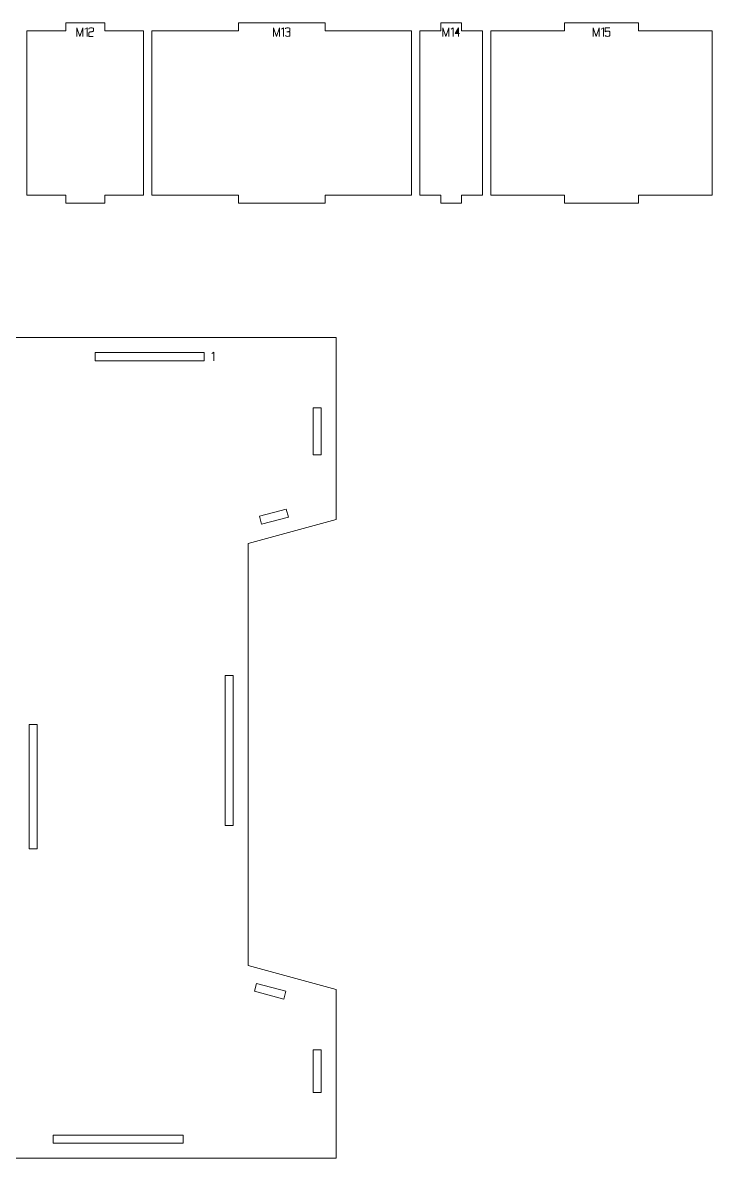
# Model space of a CAD drawing. Header units: centimetres. Extents: x -249 to 275, y -506 to 461.
# Drawn here: x -145.7 to -120.48, y -505.91 to -464.39 of the extents above; entities that cross this region are included whole.
import ezdxf

# ---------------------------------------------------------------- set-up
doc = ezdxf.new("R2010")
doc.units = ezdxf.units.CM
doc.header["$MEASUREMENT"] = 0
doc.layers.add('Capa 1', color=7, linetype='Continuous')

msp = doc.modelspace()

# ---------------------------------------------------------------- hatches: boundary and pattern name
at = {"layer": 'Capa 1', "true_color": 0x3e4095}
h = msp.add_hatch(color=175, dxfattribs=at)
edge = h.paths.add_edge_path()
edge.add_spline(control_points=[(-143.7174, -464.89456), (-143.7174, -464.89456), (-143.7174, -464.57812), (-143.7174, -464.57812), (-143.7174, -464.57812), (-143.60825, -464.89456), (-143.60825, -464.89456), (-143.60825, -464.89456), (-143.49956, -464.57812), (-143.49956, -464.57812), (-143.49956, -464.57812), (-143.49956, -464.89456), (-143.49956, -464.89456), (-143.49956, -464.89456), (-143.49956, -464.57812), (-143.49956, -464.57812), (-143.49956, -464.57812), (-143.60825, -464.89456), (-143.60825, -464.89456), (-143.60825, -464.89456), (-143.7174, -464.57812), (-143.7174, -464.57812), (-143.7174, -464.57812), (-143.7174, -464.89456), (-143.7174, -464.89456)], knot_values=[0, 0, 0, 0, 0.125, 0.125, 0.125, 0.25, 0.25, 0.25, 0.375, 0.375, 0.375, 0.5, 0.5, 0.5, 0.625, 0.625, 0.625, 0.75, 0.75, 0.75, 0.875, 0.875, 0.875, 1, 1, 1, 1], degree=3, periodic=1)
h = msp.add_hatch(color=175, dxfattribs=at)
edge = h.paths.add_edge_path()
edge.add_spline(control_points=[(-143.34776, -464.57766), (-143.34776, -464.57766), (-143.42389, -464.6304), (-143.42389, -464.6304), (-143.42389, -464.6304), (-143.34776, -464.57766), (-143.34776, -464.57766), (-143.34776, -464.57766), (-143.34776, -464.89456), (-143.34776, -464.89456), (-143.34776, -464.89456), (-143.34776, -464.57766), (-143.34776, -464.57766)], knot_values=[0, 0, 0, 0, 0.25, 0.25, 0.25, 0.5, 0.5, 0.5, 0.75, 0.75, 0.75, 1, 1, 1, 1], degree=3, periodic=1)
h = msp.add_hatch(color=175, dxfattribs=at)
edge = h.paths.add_edge_path()
edge.add_spline(control_points=[(-143.27759, -464.89456), (-143.27759, -464.89456), (-143.27759, -464.76202), (-143.27759, -464.76202), (-143.27667, -464.7501), (-143.26582, -464.74093), (-143.24503, -464.73451), (-143.23647, -464.73389), (-143.22829, -464.7329), (-143.22049, -464.73152), (-143.2127, -464.73015), (-143.20482, -464.7287), (-143.19687, -464.72717), (-143.1822, -464.72472), (-143.17096, -464.72273), (-143.16317, -464.72121), (-143.15537, -464.71968), (-143.1478, -464.71769), (-143.14046, -464.71524), (-143.12151, -464.70821), (-143.11203, -464.69919), (-143.11203, -464.68819), (-143.11203, -464.68819), (-143.11203, -464.61343), (-143.11203, -464.61343), (-143.11203, -464.60365), (-143.1199, -464.59532), (-143.13565, -464.58844), (-143.15139, -464.58156), (-143.17104, -464.57812), (-143.19458, -464.57812), (-143.21812, -464.57812), (-143.23777, -464.58156), (-143.25351, -464.58844), (-143.26926, -464.59532), (-143.27713, -464.60365), (-143.27713, -464.61343), (-143.27713, -464.61343), (-143.27713, -464.6359), (-143.27713, -464.6359), (-143.27713, -464.6359), (-143.27713, -464.61343), (-143.27713, -464.61343), (-143.27713, -464.60365), (-143.26926, -464.59532), (-143.25351, -464.58844), (-143.23777, -464.58156), (-143.21812, -464.57812), (-143.19458, -464.57812), (-143.17104, -464.57812), (-143.15139, -464.58156), (-143.13565, -464.58844), (-143.1199, -464.59532), (-143.11203, -464.60365), (-143.11203, -464.61343), (-143.11203, -464.61343), (-143.11203, -464.68819), (-143.11203, -464.68819), (-143.11203, -464.69919), (-143.12151, -464.70821), (-143.14046, -464.71524), (-143.1478, -464.71769), (-143.15537, -464.71968), (-143.16317, -464.72121), (-143.17096, -464.72273), (-143.1822, -464.72472), (-143.19687, -464.72717), (-143.20482, -464.7287), (-143.2127, -464.73015), (-143.22049, -464.73152), (-143.22829, -464.7329), (-143.23647, -464.73389), (-143.24503, -464.73451), (-143.26582, -464.74093), (-143.27667, -464.7501), (-143.27759, -464.76202), (-143.27759, -464.76202), (-143.27759, -464.89456), (-143.27759, -464.89456), (-143.27759, -464.89456), (-143.12074, -464.89456), (-143.12074, -464.89456), (-143.12074, -464.89456), (-143.27759, -464.89456), (-143.27759, -464.89456)], knot_values=[0, 0, 0, 0, 0.03571429, 0.03571429, 0.03571429, 0.07142857, 0.07142857, 0.07142857, 0.10714286, 0.10714286, 0.10714286, 0.14285714, 0.14285714, 0.14285714, 0.17857143, 0.17857143, 0.17857143, 0.21428571, 0.21428571, 0.21428571, 0.25, 0.25, 0.25, 0.28571429, 0.28571429, 0.28571429, 0.32142857, 0.32142857, 0.32142857, 0.35714286, 0.35714286, 0.35714286, 0.39285714, 0.39285714, 0.39285714, 0.42857143, 0.42857143, 0.42857143, 0.46428571, 0.46428571, 0.46428571, 0.5, 0.5, 0.5, 0.53571429, 0.53571429, 0.53571429, 0.57142857, 0.57142857, 0.57142857, 0.60714286, 0.60714286, 0.60714286, 0.64285714, 0.64285714, 0.64285714, 0.67857143, 0.67857143, 0.67857143, 0.71428571, 0.71428571, 0.71428571, 0.75, 0.75, 0.75, 0.78571429, 0.78571429, 0.78571429, 0.82142857, 0.82142857, 0.82142857, 0.85714286, 0.85714286, 0.85714286, 0.89285714, 0.89285714, 0.89285714, 0.92857143, 0.92857143, 0.92857143, 0.96428571, 0.96428571, 0.96428571, 1, 1, 1, 1], degree=3, periodic=1)
h = msp.add_hatch(color=175, dxfattribs=at)
edge = h.paths.add_edge_path()
edge.add_spline(control_points=[(-136.53144, -464.89456), (-136.53144, -464.89456), (-136.53144, -464.57812), (-136.53144, -464.57812), (-136.53144, -464.57812), (-136.42229, -464.89456), (-136.42229, -464.89456), (-136.42229, -464.89456), (-136.3136, -464.57812), (-136.3136, -464.57812), (-136.3136, -464.57812), (-136.3136, -464.89456), (-136.3136, -464.89456), (-136.3136, -464.89456), (-136.3136, -464.57812), (-136.3136, -464.57812), (-136.3136, -464.57812), (-136.42229, -464.89456), (-136.42229, -464.89456), (-136.42229, -464.89456), (-136.53144, -464.57812), (-136.53144, -464.57812), (-136.53144, -464.57812), (-136.53144, -464.89456), (-136.53144, -464.89456)], knot_values=[0, 0, 0, 0, 0.125, 0.125, 0.125, 0.25, 0.25, 0.25, 0.375, 0.375, 0.375, 0.5, 0.5, 0.5, 0.625, 0.625, 0.625, 0.75, 0.75, 0.75, 0.875, 0.875, 0.875, 1, 1, 1, 1], degree=3, periodic=1)
h = msp.add_hatch(color=175, dxfattribs=at)
edge = h.paths.add_edge_path()
edge.add_spline(control_points=[(-136.1618, -464.57766), (-136.1618, -464.57766), (-136.23793, -464.6304), (-136.23793, -464.6304), (-136.23793, -464.6304), (-136.1618, -464.57766), (-136.1618, -464.57766), (-136.1618, -464.57766), (-136.1618, -464.89456), (-136.1618, -464.89456), (-136.1618, -464.89456), (-136.1618, -464.57766), (-136.1618, -464.57766)], knot_values=[0, 0, 0, 0, 0.25, 0.25, 0.25, 0.5, 0.5, 0.5, 0.75, 0.75, 0.75, 1, 1, 1, 1], degree=3, periodic=1)
h = msp.add_hatch(color=175, dxfattribs=at)
edge = h.paths.add_edge_path()
edge.add_spline(control_points=[(-136.00862, -464.89456), (-136.03216, -464.89456), (-136.05181, -464.89112), (-136.06755, -464.88424), (-136.0833, -464.87736), (-136.09117, -464.86903), (-136.09117, -464.85925), (-136.09117, -464.86903), (-136.0833, -464.87736), (-136.06755, -464.88424), (-136.05181, -464.89112), (-136.03216, -464.89456), (-136.00862, -464.89456), (-135.98508, -464.89456), (-135.96543, -464.89112), (-135.94969, -464.88424), (-135.93394, -464.87736), (-135.92607, -464.86903), (-135.92607, -464.85925), (-135.92607, -464.85925), (-135.92607, -464.75606), (-135.92607, -464.75606), (-135.92607, -464.7478), (-135.93173, -464.74062), (-135.94304, -464.73451), (-135.95435, -464.72839), (-135.98752, -464.72426), (-136.04256, -464.72212), (-135.98783, -464.71876), (-135.95496, -464.71478), (-135.94396, -464.7102), (-135.93295, -464.70561), (-135.92699, -464.69812), (-135.92607, -464.68773), (-135.92607, -464.68773), (-135.92607, -464.61343), (-135.92607, -464.61343), (-135.92607, -464.60365), (-135.93394, -464.59532), (-135.94969, -464.58844), (-135.96543, -464.58156), (-135.98508, -464.57812), (-136.00862, -464.57812), (-136.03216, -464.57812), (-136.05181, -464.58156), (-136.06755, -464.58844), (-136.0833, -464.59532), (-136.09117, -464.60365), (-136.09117, -464.61343), (-136.09117, -464.60365), (-136.0833, -464.59532), (-136.06755, -464.58844), (-136.05181, -464.58156), (-136.03216, -464.57812), (-136.00862, -464.57812), (-135.98508, -464.57812), (-135.96543, -464.58156), (-135.94969, -464.58844), (-135.93394, -464.59532), (-135.92607, -464.60365), (-135.92607, -464.61343), (-135.92607, -464.61343), (-135.92607, -464.68773), (-135.92607, -464.68773), (-135.92699, -464.69812), (-135.93295, -464.70561), (-135.94396, -464.7102), (-135.95496, -464.71478), (-135.98783, -464.71876), (-136.04256, -464.72212), (-135.98752, -464.72426), (-135.95435, -464.72839), (-135.94304, -464.73451), (-135.93173, -464.74062), (-135.92607, -464.7478), (-135.92607, -464.75606), (-135.92607, -464.75606), (-135.92607, -464.85925), (-135.92607, -464.85925), (-135.92607, -464.86903), (-135.93394, -464.87736), (-135.94969, -464.88424), (-135.96543, -464.89112), (-135.98508, -464.89456), (-136.00862, -464.89456)], knot_values=[0, 0, 0, 0, 0.03571429, 0.03571429, 0.03571429, 0.07142857, 0.07142857, 0.07142857, 0.10714286, 0.10714286, 0.10714286, 0.14285714, 0.14285714, 0.14285714, 0.17857143, 0.17857143, 0.17857143, 0.21428571, 0.21428571, 0.21428571, 0.25, 0.25, 0.25, 0.28571429, 0.28571429, 0.28571429, 0.32142857, 0.32142857, 0.32142857, 0.35714286, 0.35714286, 0.35714286, 0.39285714, 0.39285714, 0.39285714, 0.42857143, 0.42857143, 0.42857143, 0.46428571, 0.46428571, 0.46428571, 0.5, 0.5, 0.5, 0.53571429, 0.53571429, 0.53571429, 0.57142857, 0.57142857, 0.57142857, 0.60714286, 0.60714286, 0.60714286, 0.64285714, 0.64285714, 0.64285714, 0.67857143, 0.67857143, 0.67857143, 0.71428571, 0.71428571, 0.71428571, 0.75, 0.75, 0.75, 0.78571429, 0.78571429, 0.78571429, 0.82142857, 0.82142857, 0.82142857, 0.85714286, 0.85714286, 0.85714286, 0.89285714, 0.89285714, 0.89285714, 0.92857143, 0.92857143, 0.92857143, 0.96428571, 0.96428571, 0.96428571, 1, 1, 1, 1], degree=3, periodic=1)
h = msp.add_hatch(color=175, dxfattribs=at)
edge = h.paths.add_edge_path()
edge.add_spline(control_points=[(-130.33085, -464.89456), (-130.33085, -464.89456), (-130.33085, -464.57812), (-130.33085, -464.57812), (-130.33085, -464.57812), (-130.2217, -464.89456), (-130.2217, -464.89456), (-130.2217, -464.89456), (-130.11301, -464.57812), (-130.11301, -464.57812), (-130.11301, -464.57812), (-130.11301, -464.89456), (-130.11301, -464.89456), (-130.11301, -464.89456), (-130.11301, -464.57812), (-130.11301, -464.57812), (-130.11301, -464.57812), (-130.2217, -464.89456), (-130.2217, -464.89456), (-130.2217, -464.89456), (-130.33085, -464.57812), (-130.33085, -464.57812), (-130.33085, -464.57812), (-130.33085, -464.89456), (-130.33085, -464.89456)], knot_values=[0, 0, 0, 0, 0.125, 0.125, 0.125, 0.25, 0.25, 0.25, 0.375, 0.375, 0.375, 0.5, 0.5, 0.5, 0.625, 0.625, 0.625, 0.75, 0.75, 0.75, 0.875, 0.875, 0.875, 1, 1, 1, 1], degree=3, periodic=1)
h = msp.add_hatch(color=175, dxfattribs=at)
edge = h.paths.add_edge_path()
edge.add_spline(control_points=[(-129.96121, -464.57766), (-129.96121, -464.57766), (-130.03734, -464.6304), (-130.03734, -464.6304), (-130.03734, -464.6304), (-129.96121, -464.57766), (-129.96121, -464.57766), (-129.96121, -464.57766), (-129.96121, -464.89456), (-129.96121, -464.89456), (-129.96121, -464.89456), (-129.96121, -464.57766), (-129.96121, -464.57766)], knot_values=[0, 0, 0, 0, 0.25, 0.25, 0.25, 0.5, 0.5, 0.5, 0.75, 0.75, 0.75, 1, 1, 1, 1], degree=3, periodic=1)
h = msp.add_hatch(color=175, dxfattribs=at)
edge = h.paths.add_edge_path()
edge.add_spline(control_points=[(-129.76079, -464.79), (-129.76079, -464.79), (-129.76079, -464.57766), (-129.76079, -464.57766), (-129.76079, -464.57766), (-129.89058, -464.79), (-129.89058, -464.79), (-129.89058, -464.79), (-129.76079, -464.79), (-129.76079, -464.79)], knot_values=[0, 0, 0, 0, 0.33333333, 0.33333333, 0.33333333, 0.66666667, 0.66666667, 0.66666667, 1, 1, 1, 1], degree=3, periodic=1)
h = msp.add_hatch(color=175, dxfattribs=at)
edge = h.paths.add_edge_path()
edge.add_spline(control_points=[(-129.76079, -464.79), (-129.76079, -464.79), (-129.76079, -464.89456), (-129.76079, -464.89456), (-129.76079, -464.89456), (-129.76079, -464.79), (-129.76079, -464.79), (-129.76079, -464.79), (-129.89058, -464.79), (-129.89058, -464.79), (-129.89058, -464.79), (-129.76079, -464.57766), (-129.76079, -464.57766), (-129.76079, -464.57766), (-129.76079, -464.79), (-129.76079, -464.79), (-129.76079, -464.79), (-129.73098, -464.79), (-129.73098, -464.79), (-129.73098, -464.79), (-129.76079, -464.79), (-129.76079, -464.79)], knot_values=[0, 0, 0, 0, 0.14285714, 0.14285714, 0.14285714, 0.28571429, 0.28571429, 0.28571429, 0.42857143, 0.42857143, 0.42857143, 0.57142857, 0.57142857, 0.57142857, 0.71428571, 0.71428571, 0.71428571, 0.85714286, 0.85714286, 0.85714286, 1, 1, 1, 1], degree=3, periodic=1)
h = msp.add_hatch(color=175, dxfattribs=at)
edge = h.paths.add_edge_path()
edge.add_spline(control_points=[(-124.83531, -464.89456), (-124.83531, -464.89456), (-124.83531, -464.57812), (-124.83531, -464.57812), (-124.83531, -464.57812), (-124.72616, -464.89456), (-124.72616, -464.89456), (-124.72616, -464.89456), (-124.61747, -464.57812), (-124.61747, -464.57812), (-124.61747, -464.57812), (-124.61747, -464.89456), (-124.61747, -464.89456), (-124.61747, -464.89456), (-124.61747, -464.57812), (-124.61747, -464.57812), (-124.61747, -464.57812), (-124.72616, -464.89456), (-124.72616, -464.89456), (-124.72616, -464.89456), (-124.83531, -464.57812), (-124.83531, -464.57812), (-124.83531, -464.57812), (-124.83531, -464.89456), (-124.83531, -464.89456)], knot_values=[0, 0, 0, 0, 0.125, 0.125, 0.125, 0.25, 0.25, 0.25, 0.375, 0.375, 0.375, 0.5, 0.5, 0.5, 0.625, 0.625, 0.625, 0.75, 0.75, 0.75, 0.875, 0.875, 0.875, 1, 1, 1, 1], degree=3, periodic=1)
h = msp.add_hatch(color=175, dxfattribs=at)
edge = h.paths.add_edge_path()
edge.add_spline(control_points=[(-124.46567, -464.57766), (-124.46567, -464.57766), (-124.5418, -464.6304), (-124.5418, -464.6304), (-124.5418, -464.6304), (-124.46567, -464.57766), (-124.46567, -464.57766), (-124.46567, -464.57766), (-124.46567, -464.89456), (-124.46567, -464.89456), (-124.46567, -464.89456), (-124.46567, -464.57766), (-124.46567, -464.57766)], knot_values=[0, 0, 0, 0, 0.25, 0.25, 0.25, 0.5, 0.5, 0.5, 0.75, 0.75, 0.75, 1, 1, 1, 1], degree=3, periodic=1)
h = msp.add_hatch(color=175, dxfattribs=at)
edge = h.paths.add_edge_path()
edge.add_spline(control_points=[(-124.31249, -464.89456), (-124.33603, -464.89456), (-124.35568, -464.89112), (-124.37142, -464.88424), (-124.38717, -464.87736), (-124.39504, -464.86903), (-124.39504, -464.85925), (-124.39504, -464.86903), (-124.38717, -464.87736), (-124.37142, -464.88424), (-124.35568, -464.89112), (-124.33603, -464.89456), (-124.31249, -464.89456), (-124.28895, -464.89456), (-124.2693, -464.89112), (-124.25356, -464.88424), (-124.23781, -464.87736), (-124.22994, -464.86903), (-124.22994, -464.85925), (-124.22994, -464.85925), (-124.22994, -464.73359), (-124.22994, -464.73359), (-124.22994, -464.7238), (-124.23781, -464.71547), (-124.25356, -464.70859), (-124.2693, -464.70171), (-124.28895, -464.69827), (-124.31249, -464.69827), (-124.33389, -464.70011), (-124.3504, -464.70256), (-124.36202, -464.70561), (-124.37364, -464.70867), (-124.38464, -464.718), (-124.39504, -464.73359), (-124.39504, -464.73359), (-124.39504, -464.57812), (-124.39504, -464.57812), (-124.39504, -464.57812), (-124.23544, -464.57812), (-124.23544, -464.57812), (-124.23544, -464.57812), (-124.39504, -464.57812), (-124.39504, -464.57812), (-124.39504, -464.57812), (-124.39504, -464.73359), (-124.39504, -464.73359), (-124.38464, -464.718), (-124.37364, -464.70867), (-124.36202, -464.70561), (-124.3504, -464.70256), (-124.33389, -464.70011), (-124.31249, -464.69827), (-124.28895, -464.69827), (-124.2693, -464.70171), (-124.25356, -464.70859), (-124.23781, -464.71547), (-124.22994, -464.7238), (-124.22994, -464.73359), (-124.22994, -464.73359), (-124.22994, -464.85925), (-124.22994, -464.85925), (-124.22994, -464.86903), (-124.23781, -464.87736), (-124.25356, -464.88424), (-124.2693, -464.89112), (-124.28895, -464.89456), (-124.31249, -464.89456)], knot_values=[0, 0, 0, 0, 0.04545455, 0.04545455, 0.04545455, 0.09090909, 0.09090909, 0.09090909, 0.13636364, 0.13636364, 0.13636364, 0.18181818, 0.18181818, 0.18181818, 0.22727273, 0.22727273, 0.22727273, 0.27272727, 0.27272727, 0.27272727, 0.31818182, 0.31818182, 0.31818182, 0.36363636, 0.36363636, 0.36363636, 0.40909091, 0.40909091, 0.40909091, 0.45454545, 0.45454545, 0.45454545, 0.5, 0.5, 0.5, 0.54545455, 0.54545455, 0.54545455, 0.59090909, 0.59090909, 0.59090909, 0.63636364, 0.63636364, 0.63636364, 0.68181818, 0.68181818, 0.68181818, 0.72727273, 0.72727273, 0.72727273, 0.77272727, 0.77272727, 0.77272727, 0.81818182, 0.81818182, 0.81818182, 0.86363636, 0.86363636, 0.86363636, 0.90909091, 0.90909091, 0.90909091, 0.95454545, 0.95454545, 0.95454545, 1, 1, 1, 1], degree=3, periodic=1)
h = msp.add_hatch(color=175, dxfattribs=at)
edge = h.paths.add_edge_path()
edge.add_spline(control_points=[(-138.7109, -476.43978), (-138.7109, -476.43978), (-138.78703, -476.49252), (-138.78703, -476.49252), (-138.78703, -476.49252), (-138.7109, -476.43978), (-138.7109, -476.43978), (-138.7109, -476.43978), (-138.7109, -476.75668), (-138.7109, -476.75668), (-138.7109, -476.75668), (-138.7109, -476.43978), (-138.7109, -476.43978)], knot_values=[0, 0, 0, 0, 0.25, 0.25, 0.25, 0.5, 0.5, 0.5, 0.75, 0.75, 0.75, 1, 1, 1, 1], degree=3, periodic=1)

# ---------------------------------------------------------------- linework, layer by layer
at = {"layer": 'Capa 1', "color": 240, "lineweight": 9}
for points, knots in [([(-145.55102, -464.69456), (-145.55102, -464.69456), (-145.55102, -470.69456), (-145.55102, -470.69456), (-145.55102, -470.69456), (-144.12682, -470.69456), (-144.12682, -470.69456), (-144.12682, -470.69456), (-144.12682, -470.99456), (-144.12682, -470.99456), (-144.12682, -470.99456), (-142.70261, -470.99456), (-142.70261, -470.99456), (-142.70261, -470.99456), (-142.70261, -470.69456), (-142.70261, -470.69456), (-142.70261, -470.69456), (-141.2784, -470.69456), (-141.2784, -470.69456), (-141.2784, -470.69456), (-141.2784, -464.69456), (-141.2784, -464.69456), (-141.2784, -464.69456), (-142.70261, -464.69456), (-142.70261, -464.69456), (-142.70261, -464.69456), (-142.70261, -464.39456), (-142.70261, -464.39456), (-142.70261, -464.39456), (-144.12682, -464.39456), (-144.12682, -464.39456), (-144.12682, -464.39456), (-144.12682, -464.69456), (-144.12682, -464.69456), (-144.12682, -464.69456), (-145.55102, -464.69456), (-145.55102, -464.69456)], [0, 0, 0, 0, 0.08333333, 0.08333333, 0.08333333, 0.16666667, 0.16666667, 0.16666667, 0.25, 0.25, 0.25, 0.33333333, 0.33333333, 0.33333333, 0.41666667, 0.41666667, 0.41666667, 0.5, 0.5, 0.5, 0.58333333, 0.58333333, 0.58333333, 0.66666667, 0.66666667, 0.66666667, 0.75, 0.75, 0.75, 0.83333333, 0.83333333, 0.83333333, 0.91666667, 0.91666667, 0.91666667, 1, 1, 1, 1]), ([(-140.9784, -464.69456), (-140.9784, -464.69456), (-140.9784, -470.69456), (-140.9784, -470.69456), (-140.9784, -470.69456), (-137.81197, -470.69456), (-137.81197, -470.69456), (-137.81197, -470.69456), (-137.81197, -470.99456), (-137.81197, -470.99456), (-137.81197, -470.99456), (-134.64553, -470.99456), (-134.64553, -470.99456), (-134.64553, -470.99456), (-134.64553, -470.69456), (-134.64553, -470.69456), (-134.64553, -470.69456), (-131.47909, -470.69456), (-131.47909, -470.69456), (-131.47909, -470.69456), (-131.47909, -464.69456), (-131.47909, -464.69456), (-131.47909, -464.69456), (-134.64553, -464.69456), (-134.64553, -464.69456), (-134.64553, -464.69456), (-134.64553, -464.39456), (-134.64553, -464.39456), (-134.64553, -464.39456), (-137.81197, -464.39456), (-137.81197, -464.39456), (-137.81197, -464.39456), (-137.81197, -464.69456), (-137.81197, -464.69456), (-137.81197, -464.69456), (-140.9784, -464.69456), (-140.9784, -464.69456)], [0, 0, 0, 0, 0.08333333, 0.08333333, 0.08333333, 0.16666667, 0.16666667, 0.16666667, 0.25, 0.25, 0.25, 0.33333333, 0.33333333, 0.33333333, 0.41666667, 0.41666667, 0.41666667, 0.5, 0.5, 0.5, 0.58333333, 0.58333333, 0.58333333, 0.66666667, 0.66666667, 0.66666667, 0.75, 0.75, 0.75, 0.83333333, 0.83333333, 0.83333333, 0.91666667, 0.91666667, 0.91666667, 1, 1, 1, 1]), ([(-131.17909, -464.69456), (-131.17909, -464.69456), (-131.17909, -470.69456), (-131.17909, -470.69456), (-131.17909, -470.69456), (-130.41364, -470.69456), (-130.41364, -470.69456), (-130.41364, -470.69456), (-130.41364, -470.99456), (-130.41364, -470.99456), (-130.41364, -470.99456), (-129.64819, -470.99456), (-129.64819, -470.99456), (-129.64819, -470.99456), (-129.64819, -470.69456), (-129.64819, -470.69456), (-129.64819, -470.69456), (-128.88273, -470.69456), (-128.88273, -470.69456), (-128.88273, -470.69456), (-128.88273, -464.69456), (-128.88273, -464.69456), (-128.88273, -464.69456), (-129.64819, -464.69456), (-129.64819, -464.69456), (-129.64819, -464.69456), (-129.64819, -464.39456), (-129.64819, -464.39456), (-129.64819, -464.39456), (-130.41364, -464.39456), (-130.41364, -464.39456), (-130.41364, -464.39456), (-130.41364, -464.69456), (-130.41364, -464.69456), (-130.41364, -464.69456), (-131.17909, -464.69456), (-131.17909, -464.69456)], [0, 0, 0, 0, 0.08333333, 0.08333333, 0.08333333, 0.16666667, 0.16666667, 0.16666667, 0.25, 0.25, 0.25, 0.33333333, 0.33333333, 0.33333333, 0.41666667, 0.41666667, 0.41666667, 0.5, 0.5, 0.5, 0.58333333, 0.58333333, 0.58333333, 0.66666667, 0.66666667, 0.66666667, 0.75, 0.75, 0.75, 0.83333333, 0.83333333, 0.83333333, 0.91666667, 0.91666667, 0.91666667, 1, 1, 1, 1]), ([(-128.58273, -464.69456), (-128.58273, -464.69456), (-128.58273, -470.69456), (-128.58273, -470.69456), (-128.58273, -470.69456), (-125.88266, -470.69456), (-125.88266, -470.69456), (-125.88266, -470.69456), (-125.88266, -470.99456), (-125.88266, -470.99456), (-125.88266, -470.99456), (-123.18258, -470.99456), (-123.18258, -470.99456), (-123.18258, -470.99456), (-123.18258, -470.69456), (-123.18258, -470.69456), (-123.18258, -470.69456), (-120.4825, -470.69456), (-120.4825, -470.69456), (-120.4825, -470.69456), (-120.4825, -464.69456), (-120.4825, -464.69456), (-120.4825, -464.69456), (-123.18258, -464.69456), (-123.18258, -464.69456), (-123.18258, -464.69456), (-123.18258, -464.39456), (-123.18258, -464.39456), (-123.18258, -464.39456), (-125.88266, -464.39456), (-125.88266, -464.39456), (-125.88266, -464.39456), (-125.88266, -464.69456), (-125.88266, -464.69456), (-125.88266, -464.69456), (-128.58273, -464.69456), (-128.58273, -464.69456)], [0, 0, 0, 0, 0.08333333, 0.08333333, 0.08333333, 0.16666667, 0.16666667, 0.16666667, 0.25, 0.25, 0.25, 0.33333333, 0.33333333, 0.33333333, 0.41666667, 0.41666667, 0.41666667, 0.5, 0.5, 0.5, 0.58333333, 0.58333333, 0.58333333, 0.66666667, 0.66666667, 0.66666667, 0.75, 0.75, 0.75, 0.83333333, 0.83333333, 0.83333333, 0.91666667, 0.91666667, 0.91666667, 1, 1, 1, 1]), ([(-134.23535, -475.90815), (-134.23535, -475.90815), (-134.23535, -482.56032), (-134.23535, -482.56032), (-134.23535, -482.56032), (-137.45274, -483.42989), (-137.45274, -483.42989), (-137.45274, -483.42989), (-137.45274, -498.86467), (-137.45274, -498.86467), (-137.45274, -498.86467), (-134.23535, -499.73424), (-134.23535, -499.73424), (-134.23535, -499.73424), (-134.23535, -505.90815), (-134.23535, -505.90815), (-134.23535, -505.90815), (-150.19187, -505.90815), (-150.19187, -505.90815), (-150.19187, -505.90815), (-150.19187, -499.77772), (-150.19187, -499.77772), (-150.19187, -499.77772), (-146.01796, -498.51685), (-146.01796, -498.51685), (-146.01796, -498.51685), (-146.01796, -488.47337), (-146.01796, -488.47337), (-146.01796, -488.47337), (-151.49623, -497.82119), (-151.49623, -497.82119), (-151.49623, -497.82119), (-154.88752, -497.82119), (-154.88752, -497.82119), (-154.88752, -497.82119), (-159.10491, -490.6038), (-159.10491, -490.6038), (-159.10491, -490.6038), (-160.36579, -490.6038), (-160.36579, -490.6038), (-160.36579, -490.6038), (-160.36579, -498.86467), (-160.36579, -498.86467), (-160.36579, -498.86467), (-156.19187, -499.77772), (-156.19187, -499.77772), (-156.19187, -499.77772), (-156.19187, -505.90815), (-156.19187, -505.90815), (-156.19187, -505.90815), (-172.1484, -505.90815), (-172.1484, -505.90815), (-172.1484, -505.90815), (-172.1484, -499.73424), (-172.1484, -499.73424), (-172.1484, -499.73424), (-168.84405, -498.86467), (-168.84405, -498.86467), (-168.84405, -498.86467), (-168.84405, -483.42989), (-168.84405, -483.42989), (-168.84405, -483.42989), (-172.1484, -482.56032), (-172.1484, -482.56032), (-172.1484, -482.56032), (-172.1484, -475.90815), (-172.1484, -475.90815), (-172.1484, -475.90815), (-157.88753, -475.90815), (-157.88753, -475.90815), (-157.88753, -475.90815), (-152.75709, -485.25598), (-152.75709, -485.25598), (-152.75709, -485.25598), (-147.5397, -475.90815), (-147.5397, -475.90815), (-147.5397, -475.90815), (-134.23535, -475.90815), (-134.23535, -475.90815)], [0, 0, 0, 0, 0.03846154, 0.03846154, 0.03846154, 0.07692308, 0.07692308, 0.07692308, 0.11538462, 0.11538462, 0.11538462, 0.15384615, 0.15384615, 0.15384615, 0.19230769, 0.19230769, 0.19230769, 0.23076923, 0.23076923, 0.23076923, 0.26923077, 0.26923077, 0.26923077, 0.30769231, 0.30769231, 0.30769231, 0.34615385, 0.34615385, 0.34615385, 0.38461538, 0.38461538, 0.38461538, 0.42307692, 0.42307692, 0.42307692, 0.46153846, 0.46153846, 0.46153846, 0.5, 0.5, 0.5, 0.53846154, 0.53846154, 0.53846154, 0.57692308, 0.57692308, 0.57692308, 0.61538462, 0.61538462, 0.61538462, 0.65384615, 0.65384615, 0.65384615, 0.69230769, 0.69230769, 0.69230769, 0.73076923, 0.73076923, 0.73076923, 0.76923077, 0.76923077, 0.76923077, 0.80769231, 0.80769231, 0.80769231, 0.84615385, 0.84615385, 0.84615385, 0.88461538, 0.88461538, 0.88461538, 0.92307692, 0.92307692, 0.92307692, 0.96153846, 0.96153846, 0.96153846, 1, 1, 1, 1]), ([(-143.05566, -476.75668), (-143.05566, -476.75668), (-139.06977, -476.75668), (-139.06977, -476.75668), (-139.06977, -476.75668), (-139.06977, -476.45668), (-139.06977, -476.45668), (-139.06977, -476.45668), (-143.05566, -476.45668), (-143.05566, -476.45668), (-143.05566, -476.45668), (-143.05566, -476.75668), (-143.05566, -476.75668)], [0, 0, 0, 0, 0.25, 0.25, 0.25, 0.5, 0.5, 0.5, 0.75, 0.75, 0.75, 1, 1, 1, 1]), ([(-135.08388, -478.47468), (-135.08388, -478.47468), (-135.08388, -480.19268), (-135.08388, -480.19268), (-135.08388, -480.19268), (-134.78388, -480.19268), (-134.78388, -480.19268), (-134.78388, -480.19268), (-134.78388, -478.47468), (-134.78388, -478.47468), (-134.78388, -478.47468), (-135.08388, -478.47468), (-135.08388, -478.47468)], [0, 0, 0, 0, 0.25, 0.25, 0.25, 0.5, 0.5, 0.5, 0.75, 0.75, 0.75, 1, 1, 1, 1]), ([(-136.06315, -482.17535), (-136.06315, -482.17535), (-137.04242, -482.44002), (-137.04242, -482.44002), (-137.04242, -482.44002), (-136.96415, -482.72963), (-136.96415, -482.72963), (-136.96415, -482.72963), (-135.98488, -482.46496), (-135.98488, -482.46496), (-135.98488, -482.46496), (-136.06315, -482.17535), (-136.06315, -482.17535)], [0, 0, 0, 0, 0.25, 0.25, 0.25, 0.5, 0.5, 0.5, 0.75, 0.75, 0.75, 1, 1, 1, 1]), ([(-138.30127, -488.26173), (-138.30127, -488.26173), (-138.30127, -493.74322), (-138.30127, -493.74322), (-138.30127, -493.74322), (-138.00127, -493.74322), (-138.00127, -493.74322), (-138.00127, -493.74322), (-138.00127, -488.26173), (-138.00127, -488.26173), (-138.00127, -488.26173), (-138.30127, -488.26173), (-138.30127, -488.26173)], [0, 0, 0, 0, 0.25, 0.25, 0.25, 0.5, 0.5, 0.5, 0.75, 0.75, 0.75, 1, 1, 1, 1]), ([(-145.16943, -494.5976), (-145.16943, -494.5976), (-145.16943, -490.04828), (-145.16943, -490.04828), (-145.16943, -490.04828), (-145.46943, -490.04828), (-145.46943, -490.04828), (-145.46943, -490.04828), (-145.46943, -494.5976), (-145.46943, -494.5976), (-145.46943, -494.5976), (-145.16943, -494.5976), (-145.16943, -494.5976)], [0, 0, 0, 0, 0.25, 0.25, 0.25, 0.5, 0.5, 0.5, 0.75, 0.75, 0.75, 1, 1, 1, 1]), ([(-137.22881, -499.80417), (-137.22881, -499.80417), (-136.15634, -500.09402), (-136.15634, -500.09402), (-136.15634, -500.09402), (-136.07807, -499.80441), (-136.07807, -499.80441), (-136.07807, -499.80441), (-137.15053, -499.51456), (-137.15053, -499.51456), (-137.15053, -499.51456), (-137.22881, -499.80417), (-137.22881, -499.80417)], [0, 0, 0, 0, 0.25, 0.25, 0.25, 0.5, 0.5, 0.5, 0.75, 0.75, 0.75, 1, 1, 1, 1]), ([(-135.08388, -501.94246), (-135.08388, -501.94246), (-135.08388, -503.50104), (-135.08388, -503.50104), (-135.08388, -503.50104), (-134.78388, -503.50104), (-134.78388, -503.50104), (-134.78388, -503.50104), (-134.78388, -501.94246), (-134.78388, -501.94246), (-134.78388, -501.94246), (-135.08388, -501.94246), (-135.08388, -501.94246)], [0, 0, 0, 0, 0.25, 0.25, 0.25, 0.5, 0.5, 0.5, 0.75, 0.75, 0.75, 1, 1, 1, 1]), ([(-139.83703, -505.05962), (-139.83703, -505.05962), (-144.59019, -505.05962), (-144.59019, -505.05962), (-144.59019, -505.05962), (-144.59019, -505.35962), (-144.59019, -505.35962), (-144.59019, -505.35962), (-139.83703, -505.35962), (-139.83703, -505.35962), (-139.83703, -505.35962), (-139.83703, -505.05962), (-139.83703, -505.05962)], [0, 0, 0, 0, 0.25, 0.25, 0.25, 0.5, 0.5, 0.5, 0.75, 0.75, 0.75, 1, 1, 1, 1])]:
    msp.add_open_spline(points, degree=3, knots=knots, dxfattribs=at)
at = {"layer": 'Capa 1', "color": 114, "lineweight": 9}
for points, knots in [([(-143.7174, -464.89456), (-143.7174, -464.89456), (-143.7174, -464.57812), (-143.7174, -464.57812), (-143.7174, -464.57812), (-143.60825, -464.89456), (-143.60825, -464.89456), (-143.60825, -464.89456), (-143.49956, -464.57812), (-143.49956, -464.57812), (-143.49956, -464.57812), (-143.49956, -464.89456), (-143.49956, -464.89456), (-143.49956, -464.89456), (-143.49956, -464.57812), (-143.49956, -464.57812), (-143.49956, -464.57812), (-143.60825, -464.89456), (-143.60825, -464.89456), (-143.60825, -464.89456), (-143.7174, -464.57812), (-143.7174, -464.57812), (-143.7174, -464.57812), (-143.7174, -464.89456), (-143.7174, -464.89456)], [0, 0, 0, 0, 0.125, 0.125, 0.125, 0.25, 0.25, 0.25, 0.375, 0.375, 0.375, 0.5, 0.5, 0.5, 0.625, 0.625, 0.625, 0.75, 0.75, 0.75, 0.875, 0.875, 0.875, 1, 1, 1, 1]), ([(-143.34776, -464.57766), (-143.34776, -464.57766), (-143.42389, -464.6304), (-143.42389, -464.6304), (-143.42389, -464.6304), (-143.34776, -464.57766), (-143.34776, -464.57766), (-143.34776, -464.57766), (-143.34776, -464.89456), (-143.34776, -464.89456), (-143.34776, -464.89456), (-143.34776, -464.57766), (-143.34776, -464.57766)], [0, 0, 0, 0, 0.25, 0.25, 0.25, 0.5, 0.5, 0.5, 0.75, 0.75, 0.75, 1, 1, 1, 1]), ([(-143.27759, -464.89456), (-143.27759, -464.89456), (-143.27759, -464.76202), (-143.27759, -464.76202), (-143.27667, -464.7501), (-143.26582, -464.74093), (-143.24503, -464.73451), (-143.23647, -464.73389), (-143.22829, -464.7329), (-143.22049, -464.73152), (-143.2127, -464.73015), (-143.20482, -464.7287), (-143.19687, -464.72717), (-143.1822, -464.72472), (-143.17096, -464.72273), (-143.16317, -464.72121), (-143.15537, -464.71968), (-143.1478, -464.71769), (-143.14046, -464.71524), (-143.12151, -464.70821), (-143.11203, -464.69919), (-143.11203, -464.68819), (-143.11203, -464.68819), (-143.11203, -464.61343), (-143.11203, -464.61343), (-143.11203, -464.60365), (-143.1199, -464.59532), (-143.13565, -464.58844), (-143.15139, -464.58156), (-143.17104, -464.57812), (-143.19458, -464.57812), (-143.21812, -464.57812), (-143.23777, -464.58156), (-143.25351, -464.58844), (-143.26926, -464.59532), (-143.27713, -464.60365), (-143.27713, -464.61343), (-143.27713, -464.61343), (-143.27713, -464.6359), (-143.27713, -464.6359), (-143.27713, -464.6359), (-143.27713, -464.61343), (-143.27713, -464.61343), (-143.27713, -464.60365), (-143.26926, -464.59532), (-143.25351, -464.58844), (-143.23777, -464.58156), (-143.21812, -464.57812), (-143.19458, -464.57812), (-143.17104, -464.57812), (-143.15139, -464.58156), (-143.13565, -464.58844), (-143.1199, -464.59532), (-143.11203, -464.60365), (-143.11203, -464.61343), (-143.11203, -464.61343), (-143.11203, -464.68819), (-143.11203, -464.68819), (-143.11203, -464.69919), (-143.12151, -464.70821), (-143.14046, -464.71524), (-143.1478, -464.71769), (-143.15537, -464.71968), (-143.16317, -464.72121), (-143.17096, -464.72273), (-143.1822, -464.72472), (-143.19687, -464.72717), (-143.20482, -464.7287), (-143.2127, -464.73015), (-143.22049, -464.73152), (-143.22829, -464.7329), (-143.23647, -464.73389), (-143.24503, -464.73451), (-143.26582, -464.74093), (-143.27667, -464.7501), (-143.27759, -464.76202), (-143.27759, -464.76202), (-143.27759, -464.89456), (-143.27759, -464.89456), (-143.27759, -464.89456), (-143.12074, -464.89456), (-143.12074, -464.89456), (-143.12074, -464.89456), (-143.27759, -464.89456), (-143.27759, -464.89456)], [0, 0, 0, 0, 0.03571429, 0.03571429, 0.03571429, 0.07142857, 0.07142857, 0.07142857, 0.10714286, 0.10714286, 0.10714286, 0.14285714, 0.14285714, 0.14285714, 0.17857143, 0.17857143, 0.17857143, 0.21428571, 0.21428571, 0.21428571, 0.25, 0.25, 0.25, 0.28571429, 0.28571429, 0.28571429, 0.32142857, 0.32142857, 0.32142857, 0.35714286, 0.35714286, 0.35714286, 0.39285714, 0.39285714, 0.39285714, 0.42857143, 0.42857143, 0.42857143, 0.46428571, 0.46428571, 0.46428571, 0.5, 0.5, 0.5, 0.53571429, 0.53571429, 0.53571429, 0.57142857, 0.57142857, 0.57142857, 0.60714286, 0.60714286, 0.60714286, 0.64285714, 0.64285714, 0.64285714, 0.67857143, 0.67857143, 0.67857143, 0.71428571, 0.71428571, 0.71428571, 0.75, 0.75, 0.75, 0.78571429, 0.78571429, 0.78571429, 0.82142857, 0.82142857, 0.82142857, 0.85714286, 0.85714286, 0.85714286, 0.89285714, 0.89285714, 0.89285714, 0.92857143, 0.92857143, 0.92857143, 0.96428571, 0.96428571, 0.96428571, 1, 1, 1, 1]), ([(-136.53144, -464.89456), (-136.53144, -464.89456), (-136.53144, -464.57812), (-136.53144, -464.57812), (-136.53144, -464.57812), (-136.42229, -464.89456), (-136.42229, -464.89456), (-136.42229, -464.89456), (-136.3136, -464.57812), (-136.3136, -464.57812), (-136.3136, -464.57812), (-136.3136, -464.89456), (-136.3136, -464.89456), (-136.3136, -464.89456), (-136.3136, -464.57812), (-136.3136, -464.57812), (-136.3136, -464.57812), (-136.42229, -464.89456), (-136.42229, -464.89456), (-136.42229, -464.89456), (-136.53144, -464.57812), (-136.53144, -464.57812), (-136.53144, -464.57812), (-136.53144, -464.89456), (-136.53144, -464.89456)], [0, 0, 0, 0, 0.125, 0.125, 0.125, 0.25, 0.25, 0.25, 0.375, 0.375, 0.375, 0.5, 0.5, 0.5, 0.625, 0.625, 0.625, 0.75, 0.75, 0.75, 0.875, 0.875, 0.875, 1, 1, 1, 1]), ([(-136.1618, -464.57766), (-136.1618, -464.57766), (-136.23793, -464.6304), (-136.23793, -464.6304), (-136.23793, -464.6304), (-136.1618, -464.57766), (-136.1618, -464.57766), (-136.1618, -464.57766), (-136.1618, -464.89456), (-136.1618, -464.89456), (-136.1618, -464.89456), (-136.1618, -464.57766), (-136.1618, -464.57766)], [0, 0, 0, 0, 0.25, 0.25, 0.25, 0.5, 0.5, 0.5, 0.75, 0.75, 0.75, 1, 1, 1, 1]), ([(-136.00862, -464.89456), (-136.03216, -464.89456), (-136.05181, -464.89112), (-136.06755, -464.88424), (-136.0833, -464.87736), (-136.09117, -464.86903), (-136.09117, -464.85925), (-136.09117, -464.86903), (-136.0833, -464.87736), (-136.06755, -464.88424), (-136.05181, -464.89112), (-136.03216, -464.89456), (-136.00862, -464.89456), (-135.98508, -464.89456), (-135.96543, -464.89112), (-135.94969, -464.88424), (-135.93394, -464.87736), (-135.92607, -464.86903), (-135.92607, -464.85925), (-135.92607, -464.85925), (-135.92607, -464.75606), (-135.92607, -464.75606), (-135.92607, -464.7478), (-135.93173, -464.74062), (-135.94304, -464.73451), (-135.95435, -464.72839), (-135.98752, -464.72426), (-136.04256, -464.72212), (-135.98783, -464.71876), (-135.95496, -464.71478), (-135.94396, -464.7102), (-135.93295, -464.70561), (-135.92699, -464.69812), (-135.92607, -464.68773), (-135.92607, -464.68773), (-135.92607, -464.61343), (-135.92607, -464.61343), (-135.92607, -464.60365), (-135.93394, -464.59532), (-135.94969, -464.58844), (-135.96543, -464.58156), (-135.98508, -464.57812), (-136.00862, -464.57812), (-136.03216, -464.57812), (-136.05181, -464.58156), (-136.06755, -464.58844), (-136.0833, -464.59532), (-136.09117, -464.60365), (-136.09117, -464.61343), (-136.09117, -464.60365), (-136.0833, -464.59532), (-136.06755, -464.58844), (-136.05181, -464.58156), (-136.03216, -464.57812), (-136.00862, -464.57812), (-135.98508, -464.57812), (-135.96543, -464.58156), (-135.94969, -464.58844), (-135.93394, -464.59532), (-135.92607, -464.60365), (-135.92607, -464.61343), (-135.92607, -464.61343), (-135.92607, -464.68773), (-135.92607, -464.68773), (-135.92699, -464.69812), (-135.93295, -464.70561), (-135.94396, -464.7102), (-135.95496, -464.71478), (-135.98783, -464.71876), (-136.04256, -464.72212), (-135.98752, -464.72426), (-135.95435, -464.72839), (-135.94304, -464.73451), (-135.93173, -464.74062), (-135.92607, -464.7478), (-135.92607, -464.75606), (-135.92607, -464.75606), (-135.92607, -464.85925), (-135.92607, -464.85925), (-135.92607, -464.86903), (-135.93394, -464.87736), (-135.94969, -464.88424), (-135.96543, -464.89112), (-135.98508, -464.89456), (-136.00862, -464.89456)], [0, 0, 0, 0, 0.03571429, 0.03571429, 0.03571429, 0.07142857, 0.07142857, 0.07142857, 0.10714286, 0.10714286, 0.10714286, 0.14285714, 0.14285714, 0.14285714, 0.17857143, 0.17857143, 0.17857143, 0.21428571, 0.21428571, 0.21428571, 0.25, 0.25, 0.25, 0.28571429, 0.28571429, 0.28571429, 0.32142857, 0.32142857, 0.32142857, 0.35714286, 0.35714286, 0.35714286, 0.39285714, 0.39285714, 0.39285714, 0.42857143, 0.42857143, 0.42857143, 0.46428571, 0.46428571, 0.46428571, 0.5, 0.5, 0.5, 0.53571429, 0.53571429, 0.53571429, 0.57142857, 0.57142857, 0.57142857, 0.60714286, 0.60714286, 0.60714286, 0.64285714, 0.64285714, 0.64285714, 0.67857143, 0.67857143, 0.67857143, 0.71428571, 0.71428571, 0.71428571, 0.75, 0.75, 0.75, 0.78571429, 0.78571429, 0.78571429, 0.82142857, 0.82142857, 0.82142857, 0.85714286, 0.85714286, 0.85714286, 0.89285714, 0.89285714, 0.89285714, 0.92857143, 0.92857143, 0.92857143, 0.96428571, 0.96428571, 0.96428571, 1, 1, 1, 1]), ([(-130.33085, -464.89456), (-130.33085, -464.89456), (-130.33085, -464.57812), (-130.33085, -464.57812), (-130.33085, -464.57812), (-130.2217, -464.89456), (-130.2217, -464.89456), (-130.2217, -464.89456), (-130.11301, -464.57812), (-130.11301, -464.57812), (-130.11301, -464.57812), (-130.11301, -464.89456), (-130.11301, -464.89456), (-130.11301, -464.89456), (-130.11301, -464.57812), (-130.11301, -464.57812), (-130.11301, -464.57812), (-130.2217, -464.89456), (-130.2217, -464.89456), (-130.2217, -464.89456), (-130.33085, -464.57812), (-130.33085, -464.57812), (-130.33085, -464.57812), (-130.33085, -464.89456), (-130.33085, -464.89456)], [0, 0, 0, 0, 0.125, 0.125, 0.125, 0.25, 0.25, 0.25, 0.375, 0.375, 0.375, 0.5, 0.5, 0.5, 0.625, 0.625, 0.625, 0.75, 0.75, 0.75, 0.875, 0.875, 0.875, 1, 1, 1, 1]), ([(-129.96121, -464.57766), (-129.96121, -464.57766), (-130.03734, -464.6304), (-130.03734, -464.6304), (-130.03734, -464.6304), (-129.96121, -464.57766), (-129.96121, -464.57766), (-129.96121, -464.57766), (-129.96121, -464.89456), (-129.96121, -464.89456), (-129.96121, -464.89456), (-129.96121, -464.57766), (-129.96121, -464.57766)], [0, 0, 0, 0, 0.25, 0.25, 0.25, 0.5, 0.5, 0.5, 0.75, 0.75, 0.75, 1, 1, 1, 1]), ([(-129.76079, -464.79), (-129.76079, -464.79), (-129.76079, -464.57766), (-129.76079, -464.57766), (-129.76079, -464.57766), (-129.89058, -464.79), (-129.89058, -464.79), (-129.89058, -464.79), (-129.76079, -464.79), (-129.76079, -464.79)], [0, 0, 0, 0, 0.33333333, 0.33333333, 0.33333333, 0.66666667, 0.66666667, 0.66666667, 1, 1, 1, 1]), ([(-129.76079, -464.79), (-129.76079, -464.79), (-129.76079, -464.89456), (-129.76079, -464.89456), (-129.76079, -464.89456), (-129.76079, -464.79), (-129.76079, -464.79), (-129.76079, -464.79), (-129.89058, -464.79), (-129.89058, -464.79), (-129.89058, -464.79), (-129.76079, -464.57766), (-129.76079, -464.57766), (-129.76079, -464.57766), (-129.76079, -464.79), (-129.76079, -464.79), (-129.76079, -464.79), (-129.73098, -464.79), (-129.73098, -464.79), (-129.73098, -464.79), (-129.76079, -464.79), (-129.76079, -464.79)], [0, 0, 0, 0, 0.14285714, 0.14285714, 0.14285714, 0.28571429, 0.28571429, 0.28571429, 0.42857143, 0.42857143, 0.42857143, 0.57142857, 0.57142857, 0.57142857, 0.71428571, 0.71428571, 0.71428571, 0.85714286, 0.85714286, 0.85714286, 1, 1, 1, 1]), ([(-124.83531, -464.89456), (-124.83531, -464.89456), (-124.83531, -464.57812), (-124.83531, -464.57812), (-124.83531, -464.57812), (-124.72616, -464.89456), (-124.72616, -464.89456), (-124.72616, -464.89456), (-124.61747, -464.57812), (-124.61747, -464.57812), (-124.61747, -464.57812), (-124.61747, -464.89456), (-124.61747, -464.89456), (-124.61747, -464.89456), (-124.61747, -464.57812), (-124.61747, -464.57812), (-124.61747, -464.57812), (-124.72616, -464.89456), (-124.72616, -464.89456), (-124.72616, -464.89456), (-124.83531, -464.57812), (-124.83531, -464.57812), (-124.83531, -464.57812), (-124.83531, -464.89456), (-124.83531, -464.89456)], [0, 0, 0, 0, 0.125, 0.125, 0.125, 0.25, 0.25, 0.25, 0.375, 0.375, 0.375, 0.5, 0.5, 0.5, 0.625, 0.625, 0.625, 0.75, 0.75, 0.75, 0.875, 0.875, 0.875, 1, 1, 1, 1]), ([(-124.46567, -464.57766), (-124.46567, -464.57766), (-124.5418, -464.6304), (-124.5418, -464.6304), (-124.5418, -464.6304), (-124.46567, -464.57766), (-124.46567, -464.57766), (-124.46567, -464.57766), (-124.46567, -464.89456), (-124.46567, -464.89456), (-124.46567, -464.89456), (-124.46567, -464.57766), (-124.46567, -464.57766)], [0, 0, 0, 0, 0.25, 0.25, 0.25, 0.5, 0.5, 0.5, 0.75, 0.75, 0.75, 1, 1, 1, 1]), ([(-124.31249, -464.89456), (-124.33603, -464.89456), (-124.35568, -464.89112), (-124.37142, -464.88424), (-124.38717, -464.87736), (-124.39504, -464.86903), (-124.39504, -464.85925), (-124.39504, -464.86903), (-124.38717, -464.87736), (-124.37142, -464.88424), (-124.35568, -464.89112), (-124.33603, -464.89456), (-124.31249, -464.89456), (-124.28895, -464.89456), (-124.2693, -464.89112), (-124.25356, -464.88424), (-124.23781, -464.87736), (-124.22994, -464.86903), (-124.22994, -464.85925), (-124.22994, -464.85925), (-124.22994, -464.73359), (-124.22994, -464.73359), (-124.22994, -464.7238), (-124.23781, -464.71547), (-124.25356, -464.70859), (-124.2693, -464.70171), (-124.28895, -464.69827), (-124.31249, -464.69827), (-124.33389, -464.70011), (-124.3504, -464.70256), (-124.36202, -464.70561), (-124.37364, -464.70867), (-124.38464, -464.718), (-124.39504, -464.73359), (-124.39504, -464.73359), (-124.39504, -464.57812), (-124.39504, -464.57812), (-124.39504, -464.57812), (-124.23544, -464.57812), (-124.23544, -464.57812), (-124.23544, -464.57812), (-124.39504, -464.57812), (-124.39504, -464.57812), (-124.39504, -464.57812), (-124.39504, -464.73359), (-124.39504, -464.73359), (-124.38464, -464.718), (-124.37364, -464.70867), (-124.36202, -464.70561), (-124.3504, -464.70256), (-124.33389, -464.70011), (-124.31249, -464.69827), (-124.28895, -464.69827), (-124.2693, -464.70171), (-124.25356, -464.70859), (-124.23781, -464.71547), (-124.22994, -464.7238), (-124.22994, -464.73359), (-124.22994, -464.73359), (-124.22994, -464.85925), (-124.22994, -464.85925), (-124.22994, -464.86903), (-124.23781, -464.87736), (-124.25356, -464.88424), (-124.2693, -464.89112), (-124.28895, -464.89456), (-124.31249, -464.89456)], [0, 0, 0, 0, 0.04545455, 0.04545455, 0.04545455, 0.09090909, 0.09090909, 0.09090909, 0.13636364, 0.13636364, 0.13636364, 0.18181818, 0.18181818, 0.18181818, 0.22727273, 0.22727273, 0.22727273, 0.27272727, 0.27272727, 0.27272727, 0.31818182, 0.31818182, 0.31818182, 0.36363636, 0.36363636, 0.36363636, 0.40909091, 0.40909091, 0.40909091, 0.45454545, 0.45454545, 0.45454545, 0.5, 0.5, 0.5, 0.54545455, 0.54545455, 0.54545455, 0.59090909, 0.59090909, 0.59090909, 0.63636364, 0.63636364, 0.63636364, 0.68181818, 0.68181818, 0.68181818, 0.72727273, 0.72727273, 0.72727273, 0.77272727, 0.77272727, 0.77272727, 0.81818182, 0.81818182, 0.81818182, 0.86363636, 0.86363636, 0.86363636, 0.90909091, 0.90909091, 0.90909091, 0.95454545, 0.95454545, 0.95454545, 1, 1, 1, 1]), ([(-138.7109, -476.43978), (-138.7109, -476.43978), (-138.78703, -476.49252), (-138.78703, -476.49252), (-138.78703, -476.49252), (-138.7109, -476.43978), (-138.7109, -476.43978), (-138.7109, -476.43978), (-138.7109, -476.75668), (-138.7109, -476.75668), (-138.7109, -476.75668), (-138.7109, -476.43978), (-138.7109, -476.43978)], [0, 0, 0, 0, 0.25, 0.25, 0.25, 0.5, 0.5, 0.5, 0.75, 0.75, 0.75, 1, 1, 1, 1])]:
    msp.add_open_spline(points, degree=3, knots=knots, dxfattribs=at)

doc.saveas('drawing.dxf')
